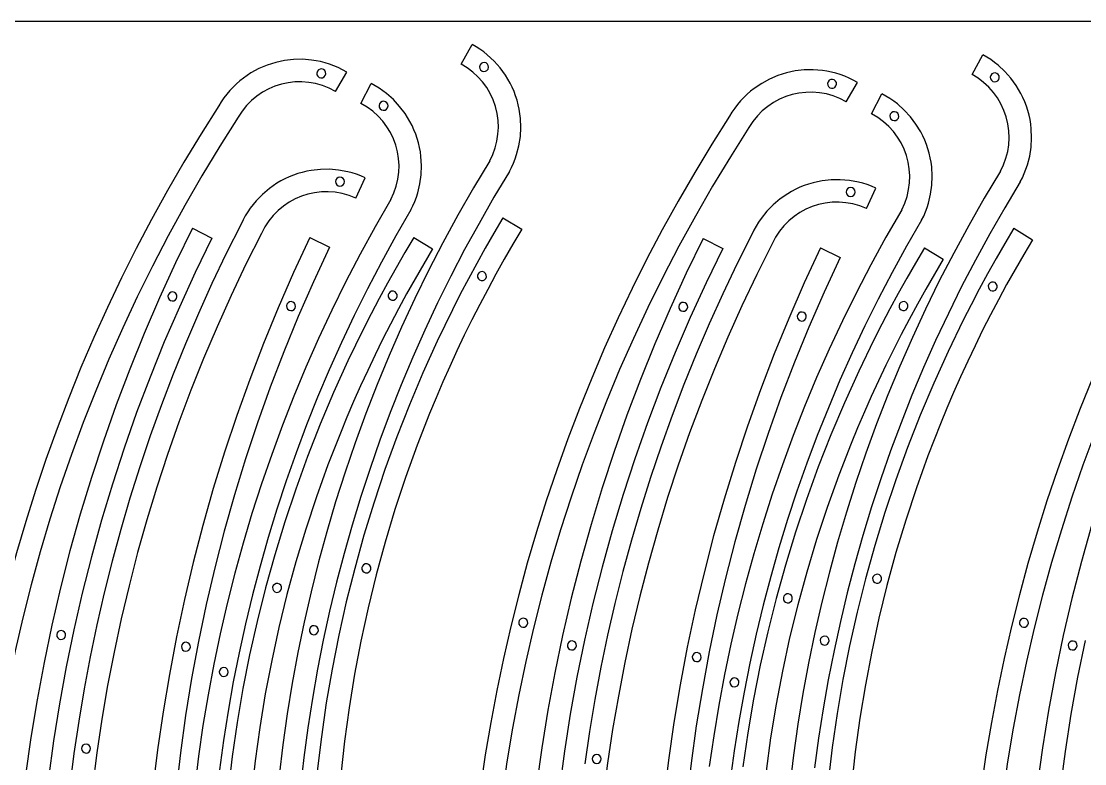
# Model space of a CAD drawing. Extents: x 0 to 2413, y 0 to 1207.
# Drawn here: x 442 to 1151, y 711 to 1207 of the extents above; entities that cross this region are included whole.
import ezdxf

# ---------------------------------------------------------------- set-up
doc = ezdxf.new("R2010")
doc.units = 0

msp = doc.modelspace()

# ---------------------------------------------------------------- linework, layer by layer
at = {"layer": 'Layer 1', "color": 7}
for points in [[(735.403676, 1178.014535), (742.588957, 1191.191377)], [(767.534794, 1106.396309), (768.951205, 1109.153967), (770.223915, 1111.966033), (771.352335, 1114.826995), (772.335875, 1117.731337), (773.865954, 1123.648113), (774.809435, 1129.672253), (775.1616, 1135.75965), (774.917729, 1141.866196), (774.570805, 1144.912867), (774.073104, 1147.947784), (773.424034, 1150.965435), (772.623007, 1153.960306), (771.674601, 1156.911818), (770.586111, 1159.800191), (769.361019, 1162.621109), (768.002806, 1165.370256), (764.900942, 1170.635978), (761.308372, 1175.562829), (757.252949, 1180.116286), (752.762525, 1184.261822), (750.362892, 1186.170831), (747.864953, 1187.964913), (745.272189, 1189.639752), (742.588083, 1191.191033)], [(659.018061, 1172.782327), (656.197929, 1174.330761), (653.333738, 1175.719661), (650.430859, 1176.950442), (647.494661, 1178.024522), (644.530514, 1178.943318), (641.543789, 1179.708246), (638.539854, 1180.320724), (635.524079, 1180.782169), (629.478492, 1181.257626), (623.449984, 1181.145953), (617.481514, 1180.458485), (611.616041, 1179.206558), (605.896523, 1177.401507), (600.365917, 1175.054669), (595.067184, 1172.177378), (590.04328, 1168.780971), (587.647814, 1166.891641), (585.337165, 1164.876782), (583.116703, 1162.737812), (580.991797, 1160.476148), (578.967817, 1158.093207), (577.050133, 1155.590404), (575.244115, 1152.969158), (573.555133, 1150.230886)], [(754.359884, 1113.581299), (756.403325, 1117.813687), (758.008186, 1122.194696), (759.170881, 1126.690806), (759.887824, 1131.268502), (760.155431, 1135.894266), (759.970114, 1140.534582), (759.32829, 1145.155931), (758.226372, 1149.724798), (756.678551, 1154.16248), (754.715517, 1158.395127), (752.358434, 1162.396506), (749.628468, 1166.14038), (746.546784, 1169.600515), (743.134546, 1172.750673), (739.412919, 1175.564621), (735.403067, 1178.016123)], [(751.949295, 1178.816539), (750.801271, 1179.134073), (749.660189, 1178.991735), (748.655712, 1178.431955), (747.917501, 1177.497164), (747.599717, 1176.34921), (747.741806, 1175.208097), (748.301367, 1174.203498), (749.235996, 1173.465083), (750.38402, 1173.147549), (751.525102, 1173.289888), (752.529579, 1173.849668), (753.267789, 1174.784458), (753.585574, 1175.932413), (753.443484, 1177.073526), (752.883924, 1178.078125), (751.949295, 1178.816539), (751.949295, 1178.816539)], [(1076.171676, 1171.079535), (1083.356957, 1184.256377)], [(1108.302794, 1099.461309), (1109.719205, 1102.218967), (1110.991915, 1105.031033), (1112.120335, 1107.891995), (1113.103875, 1110.796337), (1114.633954, 1116.713113), (1115.577435, 1122.737253), (1115.9296, 1128.82465), (1115.685729, 1134.931196), (1115.338805, 1137.977867), (1114.841104, 1141.012784), (1114.192034, 1144.030435), (1113.391007, 1147.025306), (1112.442601, 1149.976818), (1111.354111, 1152.865191), (1110.129019, 1155.686109), (1108.770806, 1158.435256), (1105.668942, 1163.700978), (1102.076372, 1168.627829), (1098.020949, 1173.181286), (1093.530525, 1177.326822), (1091.130892, 1179.235831), (1088.632953, 1181.029913), (1086.040189, 1182.704752), (1083.356083, 1184.256033)], [(643.429043, 1174.476373), (642.291242, 1174.82373), (641.148079, 1174.712316), (640.12984, 1174.180881), (639.366811, 1173.268175), (639.017018, 1172.131121), (639.125984, 1170.987723), (639.655237, 1169.968348), (640.566307, 1169.203366), (641.704108, 1168.856008), (642.84727, 1168.967422), (643.86551, 1169.498857), (644.628539, 1170.411563), (644.978332, 1171.548617), (644.869366, 1172.692016), (644.340113, 1173.711391), (643.429043, 1174.476373), (643.429043, 1174.476373)], [(651.464852, 1159.815299), (659.016712, 1172.782486)], [(999.786061, 1165.847327), (996.965929, 1167.395761), (994.101738, 1168.784661), (991.198859, 1170.015442), (988.262661, 1171.089522), (985.298514, 1172.008318), (982.311789, 1172.773246), (979.307854, 1173.385724), (976.292079, 1173.847169), (970.246492, 1174.322626), (964.217984, 1174.210953), (958.249514, 1173.523485), (952.384041, 1172.271558), (946.664523, 1170.466507), (941.133917, 1168.119669), (935.835184, 1165.242378), (930.81128, 1161.845971), (928.415814, 1159.956641), (926.105165, 1157.941782), (923.884703, 1155.802812), (921.759797, 1153.541148), (919.735817, 1151.158207), (917.818133, 1148.655404), (916.012115, 1146.034158), (914.323133, 1143.295886)], [(1095.127884, 1106.646299), (1097.171325, 1110.878687), (1098.776186, 1115.259696), (1099.938881, 1119.755806), (1100.655824, 1124.333502), (1100.923431, 1128.959266), (1100.738114, 1133.599582), (1100.09629, 1138.220931), (1098.994372, 1142.789798), (1097.446551, 1147.22748), (1095.483517, 1151.460127), (1093.126434, 1155.461506), (1090.396468, 1159.20538), (1087.314784, 1162.665515), (1083.902546, 1165.815673), (1080.180919, 1168.629621), (1076.171067, 1171.081123)], [(1092.717295, 1171.881539), (1091.569271, 1172.199073), (1090.428189, 1172.056735), (1089.423712, 1171.496955), (1088.685501, 1170.562164), (1088.367717, 1169.41421), (1088.509806, 1168.273097), (1089.069367, 1167.268498), (1090.003996, 1166.530083), (1091.15202, 1166.212549), (1092.293102, 1166.354888), (1093.297579, 1166.914668), (1094.035789, 1167.849458), (1094.353574, 1168.997413), (1094.211484, 1170.138526), (1093.651924, 1171.143125), (1092.717295, 1171.881539), (1092.717295, 1171.881539)], [(651.465248, 1159.814691), (647.145783, 1162.046748), (642.708721, 1163.798194), (638.186707, 1165.077645), (633.612383, 1165.893714), (629.018395, 1166.255014), (624.437385, 1166.170159), (619.901996, 1165.647763), (615.444874, 1164.69644), (611.09866, 1163.324804), (606.896, 1161.541467), (602.869535, 1159.355045), (599.051912, 1156.774151), (595.475771, 1153.807398), (592.173758, 1150.4634), (589.178517, 1146.750772), (586.52269, 1142.678126)], [(668.328155, 1151.878788), (675.271263, 1165.184853)], [(701.763562, 1080.860134), (703.129307, 1083.643232), (704.350381, 1086.478101), (705.426294, 1089.359219), (706.356559, 1092.281061), (707.778184, 1098.224827), (708.611346, 1104.265213), (708.852134, 1110.358031), (708.496635, 1116.459096), (708.094057, 1119.498913), (707.54094, 1122.524221), (706.836796, 1125.529498), (705.981137, 1128.509219), (704.978917, 1131.442894), (703.837791, 1134.310879), (702.561318, 1137.108923), (701.153059, 1139.832773), (697.955423, 1145.040891), (694.273359, 1149.901222), (690.135347, 1154.379757), (685.569867, 1158.442486), (683.135726, 1160.307294), (680.605397, 1162.055397), (677.98244, 1163.682544), (675.270416, 1165.184482)], [(984.197043, 1167.541373), (983.059242, 1167.88873), (981.916079, 1167.777316), (980.89784, 1167.245881), (980.134811, 1166.333175), (979.785018, 1165.196121), (979.893984, 1164.052723), (980.423237, 1163.033348), (981.334307, 1162.268366), (982.472108, 1161.921008), (983.61527, 1162.032422), (984.63351, 1162.563857), (985.396539, 1163.476563), (985.746332, 1164.613617), (985.637366, 1165.757016), (985.108113, 1166.776391), (984.197043, 1167.541373), (984.197043, 1167.541373)], [(992.232852, 1152.880299), (999.784712, 1165.847486)], [(992.233248, 1152.879691), (987.913783, 1155.111748), (983.476721, 1156.863194), (978.954707, 1158.142645), (974.380383, 1158.958714), (969.786395, 1159.320014), (965.205385, 1159.235159), (960.669996, 1158.712763), (956.212874, 1157.76144), (951.86666, 1156.389804), (947.664, 1154.606467), (943.637535, 1152.420045), (939.819912, 1149.839151), (936.243771, 1146.872398), (932.941758, 1143.5284), (929.946517, 1139.815772), (927.29069, 1135.743126)], [(1009.096155, 1144.943788), (1016.039263, 1158.249853)], [(1042.531562, 1073.925134), (1043.897307, 1076.708232), (1045.118381, 1079.543101), (1046.194294, 1082.424219), (1047.124559, 1085.346061), (1048.546184, 1091.289827), (1049.379346, 1097.330213), (1049.620134, 1103.423031), (1049.264635, 1109.524096), (1048.862057, 1112.563913), (1048.30894, 1115.589221), (1047.604796, 1118.594498), (1046.749137, 1121.574219), (1045.746917, 1124.507894), (1044.605791, 1127.375879), (1043.329318, 1130.173923), (1041.921059, 1132.897773), (1038.723423, 1138.105891), (1035.041359, 1142.966222), (1030.903347, 1147.444757), (1026.337867, 1151.507486), (1023.903726, 1153.372294), (1021.373397, 1155.120397), (1018.75044, 1156.747544), (1016.038416, 1158.249482)], [(573.555133, 1150.230886), (561.755709, 1131.587944), (550.349945, 1112.741122), (539.339487, 1093.696723), (528.725983, 1074.461051), (518.511079, 1055.040408), (508.696424, 1035.441099), (499.283665, 1015.669426), (490.274447, 995.731693), (481.67042, 975.634203), (473.47323, 955.383259), (465.684524, 934.985166), (458.30595, 914.446226), (451.339154, 893.772742), (444.785784, 872.971018), (438.647488, 852.047357), (432.925911, 831.008062), (427.622703, 809.859438), (422.739509, 788.607786), (418.277977, 767.259411), (414.239755, 745.820616), (410.626489, 724.297704), (407.439826, 702.696979)], [(688.459455, 1087.803003), (690.488658, 1092.221401), (692.03231, 1096.734965), (693.100532, 1101.311486), (693.703442, 1105.918756), (693.85116, 1110.524565), (693.553806, 1115.096706), (692.821499, 1119.602968), (691.664358, 1124.011144), (690.092503, 1128.289025), (688.116053, 1132.404401), (685.745127, 1136.325064), (682.989846, 1140.018805), (679.860327, 1143.453416), (676.366692, 1146.596687), (672.519058, 1149.41641), (668.327546, 1151.880376)], [(684.856337, 1152.983237), (683.702656, 1153.279837), (682.564296, 1153.116715), (681.570147, 1152.538667), (680.849097, 1151.59049), (680.552349, 1150.436847), (680.715326, 1149.298466), (681.293246, 1148.304242), (682.241331, 1147.583072), (683.395013, 1147.286471), (684.533373, 1147.449594), (685.527522, 1148.027641), (686.248572, 1148.975819), (686.545319, 1150.129462), (686.382343, 1151.267843), (685.804422, 1152.262066), (684.856337, 1152.983237), (684.856337, 1152.983237)], [(586.52269, 1142.678126), (574.203508, 1123.22499), (562.320764, 1103.548588), (550.87625, 1083.656317), (539.871759, 1063.555574), (529.309085, 1043.253755), (519.190021, 1022.758258), (509.516359, 1002.076478), (500.289893, 981.215814), (491.512415, 960.183661), (483.185719, 938.987416), (475.311598, 917.634477), (467.891844, 896.132239), (460.92825, 874.488101), (454.422611, 852.709458), (448.376718, 830.803708), (442.792365, 808.778247), (437.671344, 786.640471), (433.015449, 764.397779), (428.826473, 742.057566), (425.106209, 719.62723), (421.856449, 697.114166)], [(914.323133, 1143.295886), (902.523709, 1124.652944), (891.117945, 1105.806122), (880.107487, 1086.761723), (869.493983, 1067.526051), (859.279079, 1048.105408), (849.464424, 1028.506099), (840.051665, 1008.734426), (831.042447, 988.796693), (822.43842, 968.699203), (814.24123, 948.448259), (806.452524, 928.050166), (799.07395, 907.511226), (792.107154, 886.837742), (785.553784, 866.036018), (779.415488, 845.112357), (773.693911, 824.073062), (768.390703, 802.924438), (763.507509, 781.672786), (759.045977, 760.324411), (755.007755, 738.885616), (751.394489, 717.362704), (748.207826, 695.761979)], [(1029.227455, 1080.868003), (1031.256658, 1085.286401), (1032.80031, 1089.799965), (1033.868532, 1094.376486), (1034.471442, 1098.983756), (1034.61916, 1103.589565), (1034.321806, 1108.161706), (1033.589499, 1112.667968), (1032.432358, 1117.076144), (1030.860503, 1121.354025), (1028.884053, 1125.469401), (1026.513127, 1129.390064), (1023.757846, 1133.083805), (1020.628327, 1136.518416), (1017.134692, 1139.661687), (1013.287058, 1142.48141), (1009.095546, 1144.945376)], [(1025.624337, 1146.048237), (1024.470656, 1146.344837), (1023.332296, 1146.181715), (1022.338147, 1145.603667), (1021.617097, 1144.65549), (1021.320349, 1143.501847), (1021.483326, 1142.363466), (1022.061246, 1141.369242), (1023.009331, 1140.648072), (1024.163013, 1140.351471), (1025.301373, 1140.514594), (1026.295522, 1141.092641), (1027.016572, 1142.040819), (1027.313319, 1143.194462), (1027.150343, 1144.332843), (1026.572422, 1145.327066), (1025.624337, 1146.048237), (1025.624337, 1146.048237)], [(927.29069, 1135.743126), (914.971508, 1116.28999), (903.088764, 1096.613588), (891.64425, 1076.721317), (880.639759, 1056.620574), (870.077085, 1036.318755), (859.958021, 1015.823258), (850.284359, 995.141478), (841.057893, 974.280814), (832.280415, 953.248661), (823.953719, 932.052416), (816.079598, 910.699477), (808.659844, 889.197239), (801.69625, 867.553101), (795.190611, 845.774458), (789.144718, 823.868708), (783.560365, 801.843247), (778.439344, 779.705471), (773.783449, 757.462779), (769.594473, 735.122566), (765.874209, 712.69223), (762.624449, 690.179166)], [(671.25013, 1102.311492), (668.39867, 1103.528072), (665.503165, 1104.597445), (662.569157, 1105.519414), (659.602187, 1106.293782), (653.591529, 1107.398936), (647.515522, 1107.911338), (641.418498, 1107.829422), (635.344788, 1107.151618), (632.330529, 1106.588769), (629.338723, 1105.87636), (626.374911, 1105.014195), (623.444636, 1104.002079), (620.568096, 1102.846044), (617.764505, 1101.554773), (615.037918, 1100.132046), (612.392392, 1098.581643), (607.360754, 1095.112926), (602.702046, 1091.178863), (598.448723, 1086.809691), (594.633242, 1082.035649), (592.899834, 1079.506252), (591.288058, 1076.886976), (589.801969, 1074.181602), (588.445626, 1071.39391)], [(754.359884, 1113.581299), (743.552977, 1095.564104), (733.148317, 1077.353204), (723.147374, 1058.955359), (713.551618, 1040.37733), (704.36252, 1021.625877), (695.58155, 1002.707762), (687.21018, 983.629746), (679.249879, 964.398589), (671.702119, 945.021052), (664.56837, 925.503896), (657.850102, 905.853882), (651.548786, 886.077771), (645.665893, 866.182324), (640.202894, 846.174301), (635.161258, 826.060464), (630.542457, 805.847573), (626.34796, 785.542389), (622.57924, 765.151673), (619.237766, 744.682187), (616.325008, 724.14069), (613.842438, 703.533943)], [(767.534556, 1106.395912), (757.197604, 1089.215222), (747.232518, 1071.853569), (737.640689, 1054.317026), (728.423506, 1036.611667), (719.582358, 1018.743565), (711.118637, 1000.718795), (703.03373, 982.54343), (695.329029, 964.223544), (688.005923, 945.76521), (681.065801, 927.174501), (674.510054, 908.457492), (668.34007, 889.620256), (662.557241, 870.668867), (657.162955, 851.609398), (652.158602, 832.447923), (647.545573, 813.190516), (643.325256, 793.84325), (639.499041, 774.412198), (636.068319, 754.903436), (633.034479, 735.323035), (630.398911, 715.67707), (628.163004, 695.971615)], [(655.569963, 1102.450874), (654.402786, 1102.684779), (653.27552, 1102.46106), (652.314221, 1101.831233), (651.644945, 1100.846813), (651.409658, 1099.679914), (651.632042, 1098.552384), (652.260731, 1097.59034), (653.244357, 1096.919899), (654.411534, 1096.685993), (655.5388, 1096.909712), (656.500099, 1097.53954), (657.169375, 1098.52396), (657.404662, 1099.690859), (657.182278, 1100.818389), (656.553589, 1101.780433), (655.569963, 1102.450874), (655.569963, 1102.450874)], [(665.020391, 1088.659168), (671.248754, 1102.311518)], [(1012.01813, 1095.376492), (1009.16667, 1096.593072), (1006.271165, 1097.662445), (1003.337157, 1098.584414), (1000.370187, 1099.358782), (994.359529, 1100.463936), (988.283522, 1100.976338), (982.186498, 1100.894422), (976.112788, 1100.216618), (973.098529, 1099.653769), (970.106723, 1098.94136), (967.142911, 1098.079195), (964.212636, 1097.067079), (961.336096, 1095.911044), (958.532505, 1094.619773), (955.805918, 1093.197046), (953.160392, 1091.646643), (948.128754, 1088.177926), (943.470046, 1084.243863), (939.216723, 1079.874691), (935.401242, 1075.100649), (933.667834, 1072.571252), (932.056058, 1069.951976), (930.569969, 1067.246602), (929.213626, 1064.45891)], [(1095.127884, 1106.646299), (1084.320977, 1088.629104), (1073.916317, 1070.418204), (1063.915374, 1052.020359), (1054.319618, 1033.44233), (1045.13052, 1014.690877), (1036.34955, 995.772762), (1027.97818, 976.694746), (1020.017879, 957.463589), (1012.470119, 938.086052), (1005.33637, 918.568896), (998.618102, 898.918882), (992.316786, 879.142771), (986.433893, 859.247324), (980.970894, 839.239301), (975.929258, 819.125464), (971.310457, 798.912573), (967.11596, 778.607389), (963.34724, 758.216673), (960.005766, 737.747187), (957.093008, 717.20569), (954.610438, 696.598943)], [(665.020867, 1088.658665), (660.501295, 1090.451249), (655.912379, 1091.753927), (651.28575, 1092.57851), (646.653034, 1092.936807), (642.045861, 1092.840626), (637.495858, 1092.301778), (633.034654, 1091.332072), (628.693877, 1089.943317), (624.505156, 1088.147323), (620.500118, 1085.955899), (616.710391, 1083.380854), (613.167605, 1080.433997), (609.903387, 1077.127139), (606.949366, 1073.472088), (604.33717, 1069.480655), (602.098426, 1065.164647)], [(1108.302556, 1099.460912), (1097.965604, 1082.280222), (1088.000518, 1064.918569), (1078.408689, 1047.382026), (1069.191506, 1029.676667), (1060.350358, 1011.808565), (1051.886637, 993.783795), (1043.80173, 975.60843), (1036.097029, 957.288544), (1028.773923, 938.83021), (1021.833801, 920.239501), (1015.278054, 901.522492), (1009.10807, 882.685256), (1003.325241, 863.733867), (997.930955, 844.674398), (992.926602, 825.512923), (988.313573, 806.255516), (984.093256, 786.90825), (980.267041, 767.477198), (976.836319, 747.968436), (973.802479, 728.388035), (971.166911, 708.74207)], [(996.337963, 1095.515874), (995.170786, 1095.749779), (994.04352, 1095.52606), (993.082221, 1094.896233), (992.412945, 1093.911813), (992.177658, 1092.744914), (992.400042, 1091.617384), (993.028731, 1090.65534), (994.012357, 1089.984899), (995.179534, 1089.750993), (996.3068, 1089.974712), (997.268099, 1090.60454), (997.937375, 1091.58896), (998.172662, 1092.755859), (997.950278, 1093.883389), (997.321589, 1094.845433), (996.337963, 1095.515874), (996.337963, 1095.515874)], [(1005.788391, 1081.724168), (1012.016754, 1095.376518)], [(688.459455, 1087.803003), (677.983829, 1069.591201), (667.913924, 1051.19308), (658.251087, 1032.615428), (648.996664, 1013.865032), (640.152003, 994.948678), (631.718449, 975.873152), (623.697351, 956.645242), (616.090053, 937.271734), (608.897904, 917.759415), (602.12225, 898.115071), (595.764437, 878.345489), (589.825813, 858.457455), (584.307723, 838.457757), (579.211516, 818.353181), (574.538536, 798.150512), (570.290132, 777.856539), (566.46765, 757.478048), (563.072436, 737.021825), (560.105837, 716.494657), (557.569201, 695.903331)], [(1005.788867, 1081.723665), (1001.269295, 1083.516249), (996.680379, 1084.818927), (992.05375, 1085.64351), (987.421034, 1086.001807), (982.813861, 1085.905626), (978.263858, 1085.366778), (973.802654, 1084.397072), (969.461877, 1083.008317), (965.273156, 1081.212323), (961.268118, 1079.020899), (957.478391, 1076.445854), (953.935605, 1073.498997), (950.671387, 1070.192139), (947.717366, 1066.537088), (945.10517, 1062.545655), (942.866426, 1058.229647)], [(701.76335, 1080.859711), (691.742302, 1063.492867), (682.096368, 1045.95189), (672.826826, 1028.242879), (663.934955, 1010.371931), (655.422033, 992.345144), (647.289338, 974.168616), (639.538149, 955.848446), (632.169744, 937.390732), (625.185402, 918.80157), (618.586401, 900.08706), (612.374019, 881.2533), (606.549536, 862.306387), (601.11423, 843.25242), (596.069378, 824.097496), (591.416259, 804.847714), (587.156153, 785.509171), (583.290337, 766.087966), (579.820089, 746.590197), (576.746689, 727.021961), (574.071414, 707.389357)], [(1029.227455, 1080.868003), (1018.751829, 1062.656201), (1008.681924, 1044.25808), (999.019087, 1025.680428), (989.764664, 1006.930032), (980.920003, 988.013678), (972.486449, 968.938152), (964.465351, 949.710242), (956.858053, 930.336734), (949.665904, 910.824415), (942.89025, 891.180071), (936.532437, 871.410489), (930.593813, 851.522455), (925.075723, 831.522757), (919.979516, 811.418181), (915.306536, 791.215512), (911.058132, 770.921539), (907.23565, 750.543048), (903.840436, 730.086825), (900.873837, 709.559657)], [(588.445626, 1071.39391), (578.553659, 1051.672481), (569.073634, 1031.787227), (560.006564, 1011.744582), (551.353463, 991.550983), (543.115345, 971.212864), (535.293224, 950.736662), (527.888114, 930.128811), (520.901028, 909.395749), (514.332981, 888.54391), (508.184986, 867.57973), (502.458057, 846.509644), (497.153208, 825.340089), (492.271453, 804.0775), (487.813806, 782.728312), (483.78128, 761.298962), (480.174889, 739.795884), (476.995648, 718.225515), (474.24457, 696.59429)], [(763.19177, 1075.475208), (757.225444, 1065.412568), (751.397981, 1055.287076), (745.709568, 1045.100144), (740.16039, 1034.853181), (734.750634, 1024.547599), (729.480488, 1014.184808), (719.359767, 993.293241), (709.799719, 972.189765), (700.801837, 950.885665), (692.367612, 929.392224), (684.498536, 907.720728), (677.1961, 885.882462), (670.461798, 863.888709), (664.297121, 841.750754), (658.70356, 819.479882), (653.682609, 797.087378), (649.235758, 774.584526), (645.3645, 751.98261), (642.070326, 729.292916), (639.354729, 706.526727)], [(763.190976, 1075.474494), (775.775761, 1067.8676)], [(1042.53135, 1073.924711), (1032.510302, 1056.557867), (1022.864368, 1039.01689), (1013.594826, 1021.307879), (1004.702955, 1003.436931), (996.190033, 985.410144), (988.057338, 967.233616), (980.306149, 948.913446), (972.937744, 930.455732), (965.953402, 911.86657), (959.354401, 893.15206), (953.142019, 874.3183), (947.317536, 855.371387), (941.88223, 836.31742), (936.837378, 817.162496), (932.184259, 797.912714), (927.924153, 778.574171), (924.058337, 759.152966), (920.588089, 739.655197), (917.514689, 720.086961), (914.839414, 700.454357)], [(556.009549, 1068.676034), (544.745569, 1045.476554), (534.026584, 1022.075151), (523.853607, 998.481292), (514.227652, 974.704443), (505.14973, 950.754071), (496.620855, 926.639641), (488.64204, 902.370622), (481.214296, 877.956478), (474.338636, 853.406677), (468.016074, 828.730686), (462.247622, 803.93797), (457.034292, 779.037996), (452.377097, 754.040231), (448.27705, 728.954141), (444.735164, 703.789193)], [(602.098426, 1065.164647), (591.769633, 1044.585465), (581.897272, 1023.82741), (572.482392, 1002.89802), (563.526045, 981.804833), (555.029281, 960.555389), (546.99315, 939.157224), (539.418704, 917.617877), (532.306991, 895.944886), (525.659063, 874.14579), (519.475971, 852.228126), (513.758764, 830.199433), (508.508493, 808.067248), (503.726209, 785.839111), (499.412962, 763.522558), (495.569803, 741.12513), (492.197782, 718.654362), (489.297949, 696.117794)], [(556.009364, 1068.675822), (569.054523, 1061.990603)], [(775.77629, 1067.866913), (769.873292, 1057.95277), (764.110833, 1047.975206), (758.489094, 1037.935681), (753.008256, 1027.835656), (747.6685, 1017.676595), (742.470007, 1007.459958), (737.412959, 997.187207), (732.497536, 986.859804), (727.72392, 976.47921), (723.092292, 966.046888), (718.602833, 955.564298), (714.255724, 945.032903), (705.98928, 923.829543), (698.29441, 902.448501), (691.172562, 880.901471), (684.625186, 859.200147), (678.65373, 837.356221), (673.259644, 815.381388), (668.444376, 793.28734), (664.209376, 771.085771), (660.556091, 748.788376), (657.485972, 726.406846), (655.000467, 703.952876)], [(929.213626, 1064.45891), (919.321659, 1044.737481), (909.841634, 1024.852227), (900.774564, 1004.809582), (892.121463, 984.615983), (883.883345, 964.277864), (876.061224, 943.801662), (868.656114, 923.193811), (861.669028, 902.460749), (855.100981, 881.60891), (848.952986, 860.64473), (843.226057, 839.574644), (837.921208, 818.405089), (833.039453, 797.1425), (828.581806, 775.793312), (824.54928, 754.363962), (820.942889, 732.860884), (817.763648, 711.290515)], [(1103.95977, 1068.540208), (1097.993444, 1058.477568), (1092.165981, 1048.352076), (1086.477568, 1038.165144), (1080.92839, 1027.918181), (1075.518634, 1017.612599), (1070.248488, 1007.249808), (1060.127767, 986.358241), (1050.567719, 965.254765), (1041.569837, 943.950665), (1033.135612, 922.457224), (1025.266536, 900.785728), (1017.9641, 878.947462), (1011.229798, 856.953709), (1005.065121, 834.815754), (999.47156, 812.544882), (994.450609, 790.152378), (990.003758, 767.649526), (986.1325, 745.04761), (982.838326, 722.357916), (980.122729, 699.591727)], [(1103.958976, 1068.539494), (1116.543761, 1060.9326)], [(569.055343, 1061.991133), (557.90207, 1039.109343), (547.300056, 1016.023875), (537.250285, 992.744526), (527.753738, 969.281097), (518.811396, 945.643383), (510.424242, 921.841185), (502.593256, 897.884299), (495.319421, 873.782525), (488.603718, 849.545661), (482.447129, 825.183504), (476.850635, 800.705854), (471.815218, 776.122508), (467.34186, 751.443265), (463.431543, 726.677924), (460.085247, 701.836281)], [(634.288494, 1062.434309), (623.450694, 1039.032703), (613.161493, 1015.439174), (603.421728, 991.663208), (594.232239, 967.714287), (585.593867, 943.601894), (577.507449, 919.335514), (569.973826, 894.924629), (562.993837, 870.378723), (556.568321, 845.70728), (550.698117, 820.919783), (545.384066, 796.025715), (540.627005, 771.03456), (536.427775, 745.955801), (532.787216, 720.798922), (529.706165, 695.573406)], [(703.645779, 1062.405549), (697.679453, 1052.342909), (691.85199, 1042.217417), (686.163576, 1032.030485), (680.614398, 1021.783522), (675.204643, 1011.47794), (669.934496, 1001.115149), (659.813775, 980.223582), (650.253728, 959.120106), (641.255845, 937.816006), (632.82162, 916.322565), (624.952544, 894.651069), (617.650109, 872.812802), (610.915807, 850.819049), (604.751129, 828.681095), (599.157569, 806.410223), (594.136617, 784.017719), (589.689766, 761.514866), (585.818508, 738.912951), (582.524335, 716.223256), (579.808738, 693.457068)], [(634.288308, 1062.434097), (647.453562, 1055.988591)], [(703.644985, 1062.404835), (716.229769, 1054.797941)], [(896.777549, 1061.741034), (885.513569, 1038.541554), (874.794584, 1015.140151), (864.621607, 991.546292), (854.995652, 967.769443), (845.91773, 943.819071), (837.388855, 919.704641), (829.41004, 895.435622), (821.982296, 871.021478), (815.106636, 846.471677), (808.784074, 821.795686), (803.015622, 797.00297), (797.802292, 772.102996), (793.145097, 747.105231), (789.04505, 722.019141), (785.503164, 696.854193)], [(942.866426, 1058.229647), (932.537633, 1037.650465), (922.665272, 1016.89241), (913.250392, 995.96302), (904.294045, 974.869833), (895.797281, 953.620389), (887.76115, 932.222224), (880.186704, 910.682877), (873.074991, 889.009886), (866.427063, 867.21079), (860.243971, 845.293126), (854.526764, 823.264433), (849.276493, 801.132248), (844.494209, 778.904111), (840.180962, 756.587558), (836.337803, 734.19013), (832.965782, 711.719362), (830.065949, 689.182794)], [(896.777364, 1061.740822), (909.822523, 1055.055603)], [(1116.54429, 1060.931913), (1110.641292, 1051.01777), (1104.878833, 1041.040206), (1099.257094, 1031.000681), (1093.776256, 1020.900656), (1088.4365, 1010.741595), (1083.238007, 1000.524958), (1078.180959, 990.252207), (1073.265536, 979.924804), (1068.49192, 969.54421), (1063.860292, 959.111888), (1059.370833, 948.629298), (1055.023724, 938.097903), (1046.75728, 916.894543), (1039.06241, 895.513501), (1031.940562, 873.966471), (1025.393186, 852.265147), (1019.42173, 830.421221), (1014.027644, 808.446388), (1009.212376, 786.35234), (1004.977376, 764.150771), (1001.324091, 741.853376), (998.253972, 719.471846), (995.768467, 697.017876)], [(647.454355, 1055.98912), (636.721434, 1032.907175), (626.543406, 1009.631668), (616.921074, 986.172413), (607.85524, 962.539226), (599.346707, 938.74192), (591.396275, 914.79031), (584.004749, 890.69421), (577.17293, 866.463437), (570.90162, 842.107803), (565.191622, 817.637124), (560.043737, 793.061214), (555.45877, 768.389888), (551.43752, 743.63296), (547.980792, 718.800245), (545.089387, 693.901558)], [(716.230299, 1054.797253), (710.3273, 1044.883111), (704.564841, 1034.905546), (698.943102, 1024.866021), (693.462264, 1014.765997), (688.122508, 1004.606936), (682.924015, 994.390299), (677.866967, 984.117548), (672.951544, 973.790145), (668.177929, 963.409551), (663.5463, 952.977228), (659.056841, 942.494639), (654.709732, 931.963244), (646.443288, 910.759884), (638.748418, 889.378842), (631.62657, 867.831812), (625.079194, 846.130488), (619.107739, 824.286562), (613.713652, 802.311728), (608.898385, 780.217681), (604.663384, 758.016112), (601.0101, 735.718716), (597.939981, 713.337187), (595.454476, 690.883217)], [(909.823343, 1055.056133), (898.67007, 1032.174343), (888.068056, 1009.088875), (878.018285, 985.809526), (868.521738, 962.346097), (859.579396, 938.708383), (851.192242, 914.906185), (843.361256, 890.949299), (836.087421, 866.847525), (829.371718, 842.610661), (823.215129, 818.248504), (817.618635, 793.770854), (812.583218, 769.187508), (808.10986, 744.508265), (804.199543, 719.742924), (800.853247, 694.901281)], [(975.056494, 1055.499309), (964.218694, 1032.097703), (953.929493, 1008.504174), (944.189728, 984.728208), (935.000239, 960.779287), (926.361867, 936.666894), (918.275449, 912.400514), (910.741826, 887.989629), (903.761837, 863.443723), (897.336321, 838.77228), (891.466117, 813.984783), (886.152066, 789.090715), (881.395005, 764.09956), (877.195775, 739.020801), (873.555216, 713.863922), (870.474165, 688.638406)], [(1044.413779, 1055.470549), (1038.447453, 1045.407909), (1032.61999, 1035.282417), (1026.931576, 1025.095485), (1021.382398, 1014.848522), (1015.972643, 1004.54294), (1010.702496, 994.180149), (1000.581775, 973.288582), (991.021728, 952.185106), (982.023845, 930.881006), (973.58962, 909.387565), (965.720544, 887.716069), (958.418109, 865.877802), (951.683807, 843.884049), (945.519129, 821.746095), (939.925569, 799.475223), (934.904617, 777.082719), (930.457766, 754.579866), (926.586508, 731.977951), (923.292335, 709.288256)], [(975.056308, 1055.499097), (988.221562, 1049.053591)], [(1044.412985, 1055.469835), (1056.997769, 1047.862941)], [(988.222355, 1049.05412), (977.489434, 1025.972175), (967.311406, 1002.696668), (957.689074, 979.237413), (948.62324, 955.604226), (940.114707, 931.80692), (932.164275, 907.85531), (924.772749, 883.75921), (917.94093, 859.528437), (911.66962, 835.172803), (905.959622, 810.702124), (900.811737, 786.126214), (896.22677, 761.454888), (892.20552, 736.69796), (888.748792, 711.865245), (885.857387, 686.966558)], [(1056.998299, 1047.862253), (1051.0953, 1037.948111), (1045.332841, 1027.970546), (1039.711102, 1017.931021), (1034.230264, 1007.830997), (1028.890508, 997.671936), (1023.692015, 987.455299), (1018.634967, 977.182548), (1013.719544, 966.855145), (1008.945929, 956.474551), (1004.3143, 946.042228), (999.824841, 935.559639), (995.477732, 925.028244), (987.211288, 903.824884), (979.516418, 882.443842), (972.39457, 860.896812), (965.847194, 839.195488), (959.875739, 817.351562), (954.481652, 795.376728), (949.666385, 773.282681), (945.431384, 751.081112), (941.7781, 728.783716), (938.707981, 706.402187)], [(752.098043, 1037.396079), (751.58812, 1038.472533), (750.734659, 1039.243196), (749.654511, 1039.637657), (748.46453, 1039.585505), (747.38796, 1039.075826), (746.617103, 1038.222539), (746.222397, 1037.142481), (746.27428, 1035.952488), (746.784203, 1034.876033), (747.637665, 1034.10537), (748.717812, 1033.710909), (749.907794, 1033.763062), (750.984364, 1034.272741), (751.75522, 1035.126028), (752.149926, 1036.206086), (752.098043, 1037.396079), (752.098043, 1037.396079)], [(1092.866043, 1030.461079), (1092.35612, 1031.537533), (1091.502659, 1032.308196), (1090.422511, 1032.702657), (1089.23253, 1032.650505), (1088.15596, 1032.140826), (1087.385103, 1031.287539), (1086.990397, 1030.207481), (1087.04228, 1029.017488), (1087.552203, 1027.941033), (1088.405665, 1027.17037), (1089.485812, 1026.775909), (1090.675794, 1026.828062), (1091.752364, 1027.337741), (1092.52322, 1028.191028), (1092.917926, 1029.271086), (1092.866043, 1030.461079), (1092.866043, 1030.461079)], [(545.53709, 1024.038606), (544.952129, 1025.074933), (544.046846, 1025.782387), (542.942462, 1026.099186), (541.760195, 1025.963549), (540.722905, 1025.380297), (540.01396, 1024.476182), (539.695341, 1023.372322), (539.829029, 1022.189833), (540.41399, 1021.153506), (541.319272, 1020.446052), (542.423657, 1020.129253), (543.605924, 1020.264889), (544.643213, 1020.848141), (545.352158, 1021.752256), (545.670777, 1022.856117), (545.53709, 1024.038606), (545.53709, 1024.038606)], [(692.552051, 1024.32642), (692.042128, 1025.402874), (691.188667, 1026.173537), (690.108519, 1026.567998), (688.918538, 1026.515845), (687.841968, 1026.006166), (687.071111, 1025.15288), (686.676406, 1024.072821), (686.728289, 1022.882828), (687.238212, 1021.806374), (688.091673, 1021.035711), (689.171821, 1020.64125), (690.361802, 1020.693403), (691.438372, 1021.203082), (692.209229, 1022.056368), (692.603934, 1023.136427), (692.552051, 1024.32642), (692.552051, 1024.32642)], [(624.634151, 1017.612811), (624.030396, 1018.638412), (623.11231, 1019.329312), (622.002247, 1019.625934), (620.822562, 1019.468703), (619.796041, 1018.866514), (619.103742, 1017.949483), (618.805426, 1016.839874), (618.960856, 1015.659951), (619.564612, 1014.634349), (620.482698, 1013.94345), (621.59276, 1013.646828), (622.772445, 1013.804059), (623.798967, 1014.406248), (624.491266, 1015.323279), (624.789581, 1016.432888), (624.634151, 1017.612811), (624.634151, 1017.612811)], [(886.30509, 1017.103606), (885.720129, 1018.139933), (884.814846, 1018.847387), (883.710462, 1019.164186), (882.528195, 1019.028549), (881.490905, 1018.445297), (880.78196, 1017.541182), (880.463341, 1016.437322), (880.597029, 1015.254833), (881.18199, 1014.218506), (882.087272, 1013.511052), (883.191657, 1013.194253), (884.373924, 1013.329889), (885.411213, 1013.913141), (886.120158, 1014.817256), (886.438777, 1015.921117), (886.30509, 1017.103606), (886.30509, 1017.103606)], [(1033.320051, 1017.39142), (1032.810128, 1018.467874), (1031.956667, 1019.238537), (1030.876519, 1019.632998), (1029.686538, 1019.580845), (1028.609968, 1019.071166), (1027.839111, 1018.21788), (1027.444406, 1017.137821), (1027.496289, 1015.947828), (1028.006212, 1014.871374), (1028.859673, 1014.100711), (1029.939821, 1013.70625), (1031.129802, 1013.758403), (1032.206372, 1014.268082), (1032.977229, 1015.121368), (1033.371934, 1016.201427), (1033.320051, 1017.39142), (1033.320051, 1017.39142)], [(965.402151, 1010.677811), (964.798396, 1011.703412), (963.88031, 1012.394312), (962.770247, 1012.690934), (961.590562, 1012.533703), (960.564041, 1011.931514), (959.871742, 1011.014483), (959.573426, 1009.904874), (959.728856, 1008.724951), (960.332612, 1007.699349), (961.250698, 1007.00845), (962.36076, 1006.711828), (963.540445, 1006.869059), (964.566967, 1007.471248), (965.259266, 1008.388279), (965.557581, 1009.497888), (965.402151, 1010.677811), (965.402151, 1010.677811)], [(1156.49042, 968.649203), (1148.29323, 948.398259), (1140.504524, 928.000166), (1133.12595, 907.461226), (1126.159154, 886.787742), (1119.605784, 865.986018), (1113.467488, 845.062357), (1107.745911, 824.023062), (1102.442703, 802.874438), (1097.559509, 781.622786), (1093.097977, 760.274411), (1089.059755, 738.835616), (1085.446489, 717.312704), (1082.259826, 695.711979), (1079.501415, 674.039743), (1077.172902, 652.3023), (1075.275934, 630.505954), (1073.812159, 608.657008), (1072.783224, 586.761765), (1072.190775, 564.826528), (1072.036461, 542.857601), (1072.321929, 520.861287), (1073.048825, 498.84389), (1074.218797, 476.811712)], [(1158.005719, 932.002416), (1150.131598, 910.649477), (1142.711844, 889.147239), (1135.74825, 867.503101), (1129.242611, 845.724458), (1123.196718, 823.818708), (1117.612365, 801.793247), (1112.491344, 779.655471), (1107.835449, 757.412779), (1103.646473, 735.072566), (1099.926209, 712.64223), (1096.676449, 690.129166), (1093.898987, 667.540773), (1091.595616, 644.884446), (1089.768129, 622.167583), (1088.418319, 599.397581), (1087.547978, 576.581835), (1087.158901, 553.727744), (1087.252879, 530.842703), (1087.831706, 507.934109), (1088.897176, 485.00936), (1090.45108, 462.075852), (1092.495212, 439.140983)], [(1156.034296, 870.971478), (1149.158636, 846.421677), (1142.836074, 821.745686), (1137.067622, 796.95297), (1131.854292, 772.052996), (1127.197097, 747.055231), (1123.09705, 721.969141), (1119.555164, 696.804193)], [(674.968077, 842.472941), (674.458156, 843.549408), (673.60469, 844.32008), (672.524533, 844.714545), (671.334542, 844.662388), (670.257965, 844.152699), (669.48711, 843.299398), (669.092413, 842.219326), (669.144314, 841.029323), (669.654235, 839.952856), (670.507701, 839.182184), (671.587858, 838.78772), (672.777849, 838.839876), (673.854426, 839.349566), (674.625281, 840.202866), (675.019978, 841.282938), (674.968077, 842.472941), (674.968077, 842.472941)], [(1015.736077, 835.537941), (1015.226156, 836.614408), (1014.37269, 837.38508), (1013.292533, 837.779545), (1012.102542, 837.727388), (1011.025965, 837.217699), (1010.25511, 836.364398), (1009.860413, 835.284326), (1009.912314, 834.094323), (1010.422235, 833.017856), (1011.275701, 832.247184), (1012.355858, 831.85272), (1013.545849, 831.904876), (1014.622426, 832.414566), (1015.393281, 833.267866), (1015.787978, 834.347938), (1015.736077, 835.537941), (1015.736077, 835.537941)], [(615.422085, 829.403282), (614.912164, 830.479749), (614.058698, 831.250421), (612.978542, 831.644885), (611.78855, 831.592729), (610.711973, 831.083039), (609.941118, 830.229739), (609.546422, 829.149667), (609.598322, 827.959664), (610.108243, 826.883197), (610.96171, 826.112525), (612.041866, 825.71806), (613.231858, 825.770217), (614.308434, 826.279906), (615.07929, 827.133207), (615.473986, 828.213279), (615.422085, 829.403282), (615.422085, 829.403282)], [(956.190085, 822.468282), (955.680164, 823.544749), (954.826698, 824.315421), (953.746542, 824.709885), (952.55655, 824.657729), (951.479973, 824.148039), (950.709118, 823.294739), (950.314422, 822.214667), (950.366322, 821.024664), (950.876243, 819.948197), (951.72971, 819.177525), (952.809866, 818.78306), (953.999858, 818.835217), (955.076434, 819.344906), (955.84729, 820.198207), (956.241986, 821.278279), (956.190085, 822.468282), (956.190085, 822.468282)], [(638.417073, 803.169269), (637.269049, 803.486803), (636.127967, 803.344464), (635.12349, 802.784684), (634.38528, 801.849894), (634.067496, 800.701939), (634.209585, 799.560826), (634.769145, 798.556227), (635.703775, 797.817813), (636.851799, 797.500279), (637.99288, 797.642617), (638.997358, 798.202397), (639.735568, 799.137188), (640.053352, 800.285142), (639.911263, 801.426255), (639.351702, 802.430854), (638.417073, 803.169269), (638.417073, 803.169269)], [(778.157476, 808.113146), (777.020079, 808.459393), (775.877617, 808.3474), (774.860131, 807.815907), (774.097662, 806.903656), (773.747941, 805.767322), (773.856443, 804.624523), (774.384824, 803.605418), (775.294741, 802.840165), (776.432139, 802.493918), (777.574601, 802.605911), (778.592086, 803.137404), (779.354555, 804.049655), (779.704276, 805.185989), (779.595774, 806.328788), (779.067393, 807.347893), (778.157476, 808.113146), (778.157476, 808.113146)], [(1112.209476, 808.063146), (1111.072079, 808.409393), (1109.929617, 808.2974), (1108.912131, 807.765907), (1108.149662, 806.853656), (1107.799941, 805.717322), (1107.908443, 804.574523), (1108.436824, 803.555418), (1109.346741, 802.790165), (1110.484139, 802.443918), (1111.626601, 802.555911), (1112.644086, 803.087404), (1113.406555, 803.999655), (1113.756276, 805.135989), (1113.647774, 806.278788), (1113.119393, 807.297893), (1112.209476, 808.063146), (1112.209476, 808.063146)], [(471.311821, 798.201485), (470.726504, 799.23701), (469.821297, 799.943792), (468.717284, 800.260169), (467.535548, 800.124483), (466.498666, 799.541572), (465.789785, 798.638008), (465.470845, 797.534732), (465.603787, 796.352685), (466.189104, 795.317159), (467.094312, 794.610377), (468.198325, 794.294), (469.380061, 794.429686), (470.416942, 795.012598), (471.125824, 795.916162), (471.444764, 797.019437), (471.311821, 798.201485), (471.311821, 798.201485)], [(979.185073, 796.234269), (978.037049, 796.551803), (976.895967, 796.409464), (975.89149, 795.849684), (975.15328, 794.914894), (974.835496, 793.766939), (974.977585, 792.625826), (975.537145, 791.621227), (976.471775, 790.882813), (977.619799, 790.565279), (978.76088, 790.707617), (979.765358, 791.267397), (980.503568, 792.202188), (980.821352, 793.350142), (980.679263, 794.491255), (980.119702, 795.495854), (979.185073, 796.234269), (979.185073, 796.234269)], [(554.551644, 790.45595), (553.946835, 791.479044), (553.029027, 792.167865), (551.920144, 792.463208), (550.742112, 792.305864), (549.716833, 791.704767), (549.024689, 790.789461), (548.72533, 789.681657), (548.878402, 788.503063), (549.483212, 787.479969), (550.40102, 786.791147), (551.509903, 786.495804), (552.687934, 786.653148), (553.713213, 787.254245), (554.405357, 788.169551), (554.704717, 789.277356), (554.551644, 790.45595), (554.551644, 790.45595)], [(812.079821, 791.266485), (811.494504, 792.30201), (810.589297, 793.008792), (809.485284, 793.325169), (808.303548, 793.189483), (807.266666, 792.606572), (806.557785, 791.703008), (806.238845, 790.599732), (806.371787, 789.417685), (806.957104, 788.382159), (807.862312, 787.675377), (808.966325, 787.359), (810.148061, 787.494686), (811.184942, 788.077598), (811.893824, 788.981162), (812.212764, 790.084437), (812.079821, 791.266485), (812.079821, 791.266485)], [(1151.670635, 793.720854), (1146.635218, 769.137508), (1142.16186, 744.458265), (1138.251543, 719.692924), (1134.905247, 694.851281), (1132.123955, 669.943136), (1129.908649, 644.978288), (1128.26031, 619.966533), (1127.179919, 594.917671), (1126.668459, 569.8415), (1126.72691, 544.747817), (1127.356256, 519.646422), (1128.557476, 494.547113), (1130.331554, 469.459688), (1132.67947, 444.393944), (1135.602206, 419.359682), (1139.100745, 394.366698), (1143.176067, 369.424791), (1147.829154, 344.543759), (1153.060988, 319.733401)], [(1146.131821, 791.216485), (1145.546504, 792.25201), (1144.641297, 792.958792), (1143.537284, 793.275169), (1142.355548, 793.139483), (1141.318666, 792.556572), (1140.609785, 791.653008), (1140.290845, 790.549732), (1140.423787, 789.367685), (1141.009104, 788.332159), (1141.914312, 787.625377), (1143.018325, 787.309), (1144.200061, 787.444686), (1145.236942, 788.027598), (1145.945824, 788.931162), (1146.264764, 790.034437), (1146.131821, 791.216485), (1146.131821, 791.216485)], [(895.319644, 783.52095), (894.714835, 784.544044), (893.797027, 785.232865), (892.688144, 785.528208), (891.510112, 785.370864), (890.484833, 784.769767), (889.792689, 783.854461), (889.49333, 782.746657), (889.646402, 781.568063), (890.251212, 780.544969), (891.16902, 779.856147), (892.277903, 779.560804), (893.455934, 779.718148), (894.481213, 780.319245), (895.173357, 781.234551), (895.472717, 782.342356), (895.319644, 783.52095), (895.319644, 783.52095)], [(578.212429, 775.322649), (577.059334, 775.617818), (575.921923, 775.453974), (574.928762, 774.875889), (574.208422, 773.928333), (573.91173, 772.775629), (574.074072, 771.638002), (574.650846, 770.64408), (575.597449, 769.922489), (576.750544, 769.62732), (577.887955, 769.791164), (578.881115, 770.369249), (579.601456, 771.316804), (579.898147, 772.469508), (579.735805, 773.607135), (579.159032, 774.601058), (578.212429, 775.322649), (578.212429, 775.322649)], [(918.980429, 768.387649), (917.827334, 768.682818), (916.689923, 768.518974), (915.696762, 767.940889), (914.976422, 766.993333), (914.67973, 765.840629), (914.842072, 764.703002), (915.418846, 763.70908), (916.365449, 762.987489), (917.518544, 762.69232), (918.655955, 762.856164), (919.649115, 763.434249), (920.369456, 764.381804), (920.666147, 765.534508), (920.503805, 766.672135), (919.927032, 767.666058), (918.980429, 768.387649), (918.980429, 768.387649)], [(486.199563, 724.357404), (485.033737, 724.588473), (483.908476, 724.363396), (482.949188, 723.733603), (482.281282, 722.750523), (482.046007, 721.585539), (482.267021, 720.459472), (482.893348, 719.497918), (483.874011, 718.826468), (485.039837, 718.595399), (486.165098, 718.820476), (487.124386, 719.45027), (487.792292, 720.433349), (488.027567, 721.598334), (487.806552, 722.7244), (487.180225, 723.685954), (486.199563, 724.357404), (486.199563, 724.357404)], [(826.967563, 717.422404), (825.801737, 717.653473), (824.676476, 717.428396), (823.717188, 716.798603), (823.049282, 715.815523), (822.814007, 714.650539), (823.035021, 713.524472), (823.661348, 712.562918), (824.642011, 711.891468), (825.807837, 711.660399), (826.933098, 711.885476), (827.892386, 712.51527), (828.560292, 713.498349), (828.795567, 714.663334), (828.574552, 715.7894), (827.948225, 716.750954), (826.967563, 717.422404), (826.967563, 717.422404)]]:
    msp.add_lwpolyline(points, dxfattribs=at)
at = {"layer": 'Shape2DView009', "color": 7}
msp.add_lwpolyline([(0.13358, 1206.632436), (2413.13054, 1206.632436), (2413.13054, 0.133956), (0.13358, 0.133956), (0.13358, 1206.632436)], dxfattribs=at)

doc.saveas('drawing.dxf')
